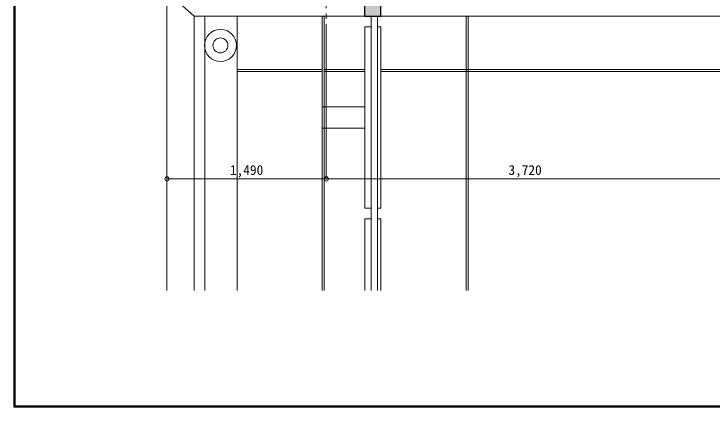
# Model space of a CAD drawing. Units: millimetres at full size, sheet at 1:50; details may follow other scales. Extents: x -9674 to 9699, y -6794 to 6791.
# Drawn here: x -9674 to -3144, y -6794 to -3113 of the extents above; entities that cross this region are included whole.
import ezdxf
from ezdxf.enums import TextEntityAlignment as Align

# ---------------------------------------------------------------- set-up
doc = ezdxf.new("R2010")
doc.units = ezdxf.units.MM
doc.header["$LTSCALE"] = 50
doc.header["$PDMODE"] = 32
doc.header["$PDSIZE"] = 40
doc.linetypes.add('CHAIN2', pattern=[12, 9, -1, 1, -1])
for name, color, linetype, lineweight in [('0-0_図面枠', 7, 'Continuous', 9), ('1-0_芯', 7, 'CHAIN2', 9), ('1-1_躯体', 2, 'Continuous', 25), ('1-6_ﾊﾞﾙｺﾆｰ・階段', 7, 'Continuous', 9), ('1-B_寸法', 7, 'Continuous', 9)]:
    doc.layers.add(name, color=color, linetype=linetype, lineweight=lineweight)
doc.layers.add('4-0', color=1, linetype='Continuous')
doc.styles.add('ＭＳ ゴシック', font='')
doc.styles.get('ＭＳ ゴシック').set_extended_font_data('MS Gothic')

msp = doc.modelspace()

# ---------------------------------------------------------------- linework, layer by layer
at = {"layer": '0-0_図面枠'}
for p, q in [((-9673.92, 6791.43), (-9673.92, -6793.93)), ((-9672.16, 6789.66), (-9672.16, -6792.16)), ((-9670.4, 6787.9), (-9670.4, -6790.4)), ((-9668.64, -6788.64), (-9668.64, 6786.14)), ((-9666.87, 6784.38), (-9666.87, -6786.88)), ((-9665.11, 6782.61), (-9665.11, -6785.11)), ((-9663.35, 6780.85), (-9663.35, -6783.35)), ((-9670.4, -6790.4), (9695.4, -6790.4)), ((9693.64, -6788.64), (-9668.64, -6788.64)), ((-9666.87, -6786.88), (9691.87, -6786.88)), ((-9665.11, -6785.11), (9690.11, -6785.11)), ((-9663.35, -6783.35), (9688.35, -6783.35)), ((-9673.92, -6793.93), (9698.92, -6793.93)), ((-9672.16, -6792.16), (9697.16, -6792.16))]:
    msp.add_line(p, q, dxfattribs=at)
at = {"layer": '1-0_芯'}
msp.add_line((-6752.5, -3658.14), (-6752.5, 5061.86), dxfattribs=at)
at = {"layer": '1-1_躯体'}
for p, q in [((-6392.5, -3133.14), (-6392.5, -3018.14)), ((-6242.5, -3133.14), (-6242.5, -3018.14)), ((-6393.17, -3133.14), (-6240.63, -3133.14))]:
    msp.add_line(p, q, dxfattribs=at)
at = {"layer": '1-6_ﾊﾞﾙｺﾆｰ・階段'}
for p, q in [((-8242.5, -2908.14), (-7987.5, -3133.14)), ((-8242.5, -2908.14), (-8242.5, -5703.77)), ((-7987.5, -3133.14), (-7987.5, -5703.77)), ((-7987.5, -3133.14), (-6393.17, -3133.14)), ((-6792.5, -3133.14), (-6792.5, -5703.77)), ((-6772.5, -3133.14), (-6772.5, -5703.77)), ((-6332.5, -3133.14), (-6332.5, -5703.77)), ((-6272.5, -3133.14), (-6272.5, -5703.77)), ((-6242.5, -3133.14), (-1707.5, -3133.14)), ((-5444.5, -3133.14), (-5444.5, -5703.77)), ((-5424.5, -3133.14), (-5424.5, -5703.77)), ((-6392.5, -3233.14), (-6332.5, -3233.14)), ((-6392.5, -3233.14), (-6392.5, -4933.14)), ((-6272.5, -3233.14), (-6242.5, -3233.14)), ((-6242.5, -3233.14), (-6242.5, -4933.14)), ((-7587.5, -3633.14), (-6792.5, -3633.14)), ((-7587.5, -3653.14), (-6792.5, -3653.14)), ((-6772.5, -3633.14), (-6392.5, -3633.14)), ((-6772.5, -3653.14), (-6392.5, -3653.14)), ((-6242.5, -3633.14), (6237.5, -3633.14)), ((-6242.5, -3653.14), (6237.5, -3653.14)), ((-6392.5, -3983.14), (-6792.5, -3983.14)), ((-6392.5, -4183.14), (-6792.5, -4183.14)), ((-6392.5, -4933.14), (-6332.5, -4933.14)), ((-6272.5, -4933.14), (-6242.5, -4933.14)), ((-6392.5, -5033.14), (-6332.5, -5033.14)), ((-6392.5, -5033.14), (-6392.5, -5703.77)), ((-6272.5, -5033.14), (-6242.5, -5033.14)), ((-6242.5, -5033.14), (-6242.5, -5703.77))]:
    msp.add_line(p, q, dxfattribs=at)
at = {"layer": '1-6_ﾊﾞﾙｺﾆｰ・階段', "color": 4}
for p, q in [((-7887.5, -3133.14), (-7887.5, -5703.77)), ((-7587.5, -3133.14), (-7587.5, -5703.77))]:
    msp.add_line(p, q, dxfattribs=at)
msp.add_circle((-7742.5, -3408.14), 150, dxfattribs=at)
at = {"layer": '1-6_ﾊﾞﾙｺﾆｰ・階段'}
msp.add_circle((-7742.5, -3408.14), 70, dxfattribs=at)
at = {"layer": '1-B_寸法'}
for p, q in [((-8242.5, -3658.14), (-8242.5, -4658.14)), ((-6752.5, -3658.14), (-6752.5, -4658.14)), ((-8242.5, -4658.14), (-6752.5, -4658.14)), ((-6752.5, -4658.14), (-3032.5, -4658.14))]:
    msp.add_line(p, q, dxfattribs=at)
at = {"layer": '1-B_寸法', "color": 3}
for p in [(-8242.5, -4658.14), (-6752.5, -4658.14)]:
    msp.add_point(p, dxfattribs=at)
at = {"layer": '4-0'}
msp.add_solid([(-6392.5, -3006.43), (-6392.5, -3133.14), (-6242.5, -3018.14), (-6242.5, -3133.14)], dxfattribs=at)

# ---------------------------------------------------------------- texts
at = {"layer": '1-B_寸法', "style": 'ＭＳ ゴシック'}
for s, p in [('1,490', (-7653.75, -4648.14)), ('3,720', (-5048.75, -4648.14))]:
    msp.add_text(s, height=91.64, dxfattribs=at).set_placement(p, align=Align.BOTTOM_LEFT)

doc.saveas('drawing.dxf')
